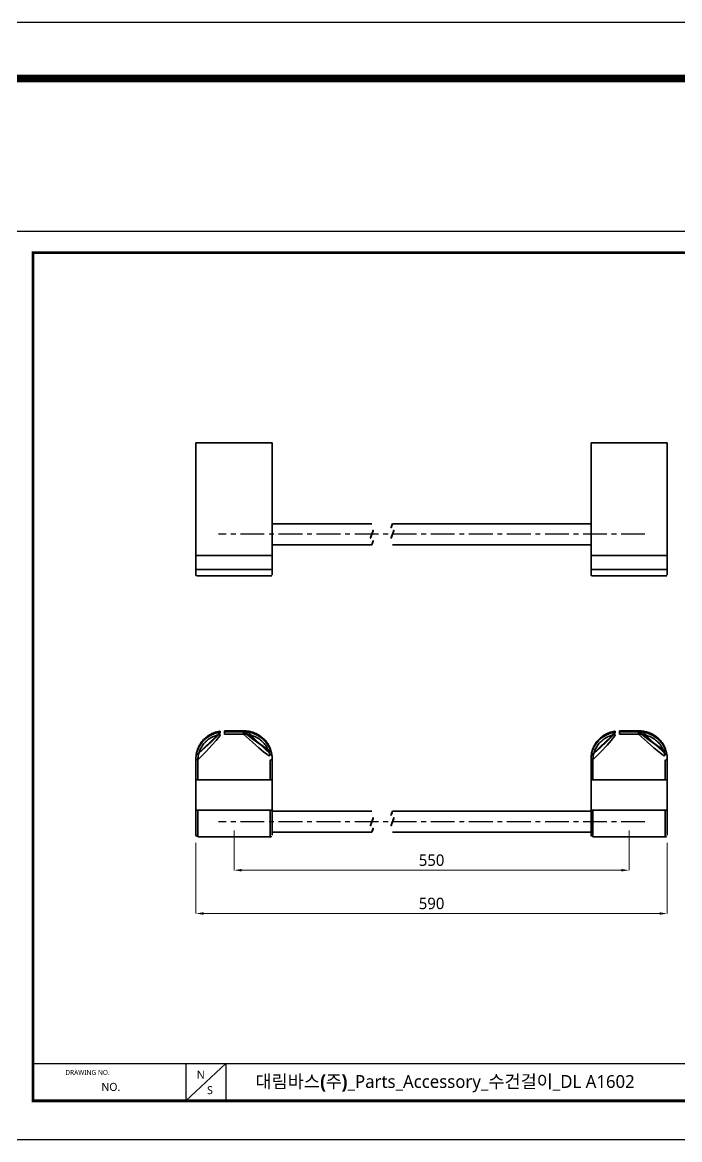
# Model space of a CAD drawing. Extents: x 16296660632 to 16296677481, y -37409620961 to -37409618123.
# Drawn here: x 16296676483 to 16296676828, y -37409618710 to -37409618123 of the extents above; entities that cross this region are included whole.
import ezdxf

# ---------------------------------------------------------------- set-up
doc = ezdxf.new("R2010")
doc.units = 0
doc.header["$LTSCALE"] = 10
doc.header["$MEASUREMENT"] = 0
doc.header["$PDMODE"] = 3
doc.header["$PDSIZE"] = -10
doc.linetypes.add('CENTER', pattern=[2, 1.25, -0.25, 0.25, -0.25])
doc.layers.get('0').update_dxf_attribs({"linetype": 'CONTINUOUS'})
doc.layers.get('DEFPOINTS').update_dxf_attribs({"linetype": 'CONTINUOUS'})
doc.layers.add('中心_', color=1, linetype='CENTER', true_color=0xff0000)
doc.layers.add('粗实线', color=7, linetype='CONTINUOUS', lineweight=35)
doc.styles.add('Daelim Dimension', font='')
doc.styles.get('Daelim Dimension').set_extended_font_data('NanumGothic')
doc.dimstyles.new('DEFAULT', dxfattribs={"dimscale": 2, "dimtxt": 2, "dimasz": 2, "dimexe": 0, "dimexo": 2, "dimgap": 1, "dimtad": 1, "dimdec": 1, "dimzin": 9, "dimdsep": 46, "dimtxsty": 'Daelim Dimension', "dimcen": 0.5, "dimclrd": 252, "dimclre": 252, "dimclrt": 3, "dimadec": 1, "dimazin": 0, "dimtfac": 1, "dimtdec": 1, "dimtix": 1, "dimtmove": 0, "dimatfit": 3, "dimfxl": 1, "dimtolj": 1, "dimtzin": 1, "dimlwd": 9, "dimlwe": 9, "dimarcsym": 0})

# ---------------------------------------------------------------- blocks, each defined once
blk = doc.blocks.new('*D23')
at = {"color": 5, "lineweight": 9, "ltscale": 0.5, "transparency": 16777216}
for p, q in [((16296676593.926149, -37409618547.7696), (16296676593.926149, -37409618568.64473)), ((16296676801.489401, -37409618547.7696), (16296676801.489401, -37409618568.64473)), ((16296676797.489401, -37409618568.64473), (16296676597.926149, -37409618568.64473))]:
    blk.add_line(p, q, dxfattribs=at)
at = {"color": 5, "ltscale": 0.5, "transparency": 16777216}
for points in [[(16296676597.926149, -37409618567.978073), (16296676597.926149, -37409618569.311394), (16296676593.926149, -37409618568.64473)], [(16296676797.489401, -37409618567.978073), (16296676797.489401, -37409618569.311394), (16296676801.489401, -37409618568.64473)]]:
    blk.add_solid(points, dxfattribs=at)
at = {"layer": 'DEFPOINTS', "color": 0, "ltscale": 0.5, "transparency": 16777216}
for p in [(16296676593.926149, -37409618543.7696), (16296676801.489401, -37409618543.7696), (16296676593.926149, -37409618568.64473)]:
    blk.add_point(p, dxfattribs=at)
at = {"color": 7, "ltscale": 0.5, "transparency": 16777216, "insert": (16296676697.707769, -37409618563.387222), "char_height": 6, "attachment_point": 5, "style": 'Daelim Dimension'}
blk.add_mtext('\\A1;550', dxfattribs=at)
blk = doc.blocks.new('*D27')
at = {"color": 5, "lineweight": 9, "ltscale": 0.5, "transparency": 16777216}
for p, q in [((16296676573.926149, -37409618554.16893), (16296676573.926149, -37409618591.383247)), ((16296676821.489401, -37409618554.16893), (16296676821.489401, -37409618591.383247)), ((16296676577.926149, -37409618591.383247), (16296676817.489401, -37409618591.383247))]:
    blk.add_line(p, q, dxfattribs=at)
at = {"color": 5, "ltscale": 0.5, "transparency": 16777216}
for points in [[(16296676577.926149, -37409618590.716583), (16296676577.926149, -37409618592.049911), (16296676573.926149, -37409618591.383247)], [(16296676817.489401, -37409618590.716583), (16296676817.489401, -37409618592.049911), (16296676821.489401, -37409618591.383247)]]:
    blk.add_solid(points, dxfattribs=at)
at = {"layer": 'DEFPOINTS', "color": 0, "ltscale": 0.5, "transparency": 16777216}
for p in [(16296676573.926149, -37409618550.16893), (16296676821.489401, -37409618550.16893), (16296676821.489401, -37409618591.383247)]:
    blk.add_point(p, dxfattribs=at)
at = {"color": 7, "ltscale": 0.5, "transparency": 16777216, "insert": (16296676697.707769, -37409618586.117149), "char_height": 6, "attachment_point": 5, "style": 'Daelim Dimension'}
blk.add_mtext('\\A1;590', dxfattribs=at)

msp = doc.modelspace()

# ---------------------------------------------------------------- linework, layer by layer
at = {"color": 5}
msp.add_line((16296676488.30303, -37409618670.210129), (16296677012.49032, -37409618670.210129), dxfattribs=at)
at = {"color": 5, "ltscale": 40}
for p, q in [((16296676568.653721, -37409618670.210129), (16296676568.653721, -37409618689.826469)), ((16296676568.653721, -37409618670.210129), (16296676568.653721, -37409618689.826469)), ((16296676589.648081, -37409618670.210129), (16296676568.653721, -37409618689.826469)), ((16296676589.648081, -37409618670.210129), (16296676568.653721, -37409618689.826469)), ((16296676589.648081, -37409618670.210129), (16296676589.648081, -37409618689.826469)), ((16296676589.648081, -37409618670.210129), (16296676589.648081, -37409618689.826469))]:
    msp.add_line(p, q, dxfattribs=at)
at = {"ltscale": 0.5}
for points in [[(16296675745.032089, -37409619395.241547), (16296677481.032089, -37409619395.241547), (16296677481.032089, -37409618123.241547), (16296675745.032089, -37409618123.241547)], [(16296676477.834841, -37409618710.177017), (16296677128.834841, -37409618710.177017), (16296677128.834841, -37409618233.177017), (16296676477.834841, -37409618233.177017)]]:
    msp.add_lwpolyline(points, close=True, dxfattribs=at)
at = {"color": 5, "linetype": 'ByBlock', "lineweight": 200}
for points, const_width in [([(16296675772.947269, -37409619340.775627), (16296677452.947269, -37409619340.775627), (16296677452.947269, -37409618152.775627), (16296675772.947269, -37409618152.775627)], 4), ([(16296676488.30303, -37409618689.752296), (16296677118.30303, -37409618689.752296), (16296677118.30303, -37409618244.252296), (16296676488.30303, -37409618244.252296)], 1.5)]:
    msp.add_lwpolyline(points, close=True, dxfattribs=dict(at, const_width=const_width))
at = {"layer": '中心_', "color": 1, "linetype": 'CENTER', "true_color": 0xff0000}
for p, q in [((16296676809.814119, -37409618392.143623), (16296676585.760019, -37409618392.143623)), ((16296676809.814119, -37409618543.169601), (16296676585.760019, -37409618543.169601))]:
    msp.add_line(p, q, dxfattribs=at)
at = {"layer": '粗实线', "linetype": 'Continuous'}
for p, q in [((16296676573.926149, -37409618344.143623), (16296676573.926149, -37409618413.53569)), ((16296676613.926149, -37409618344.143623), (16296676573.926149, -37409618344.143623)), ((16296676613.926149, -37409618344.143623), (16296676613.926149, -37409618413.53569)), ((16296676821.489401, -37409618344.143623), (16296676781.489401, -37409618344.143623)), ((16296676781.489401, -37409618344.143623), (16296676781.489401, -37409618413.53569)), ((16296676821.489401, -37409618344.143623), (16296676821.489401, -37409618413.53569)), ((16296676666.268169, -37409618386.643623), (16296676613.926149, -37409618386.643623)), ((16296676781.489401, -37409618386.643623), (16296676677.1458, -37409618386.643623)), ((16296676666.268169, -37409618397.643623), (16296676613.926149, -37409618397.643623)), ((16296676781.489401, -37409618397.643623), (16296676677.1458, -37409618397.643623)), ((16296676613.926149, -37409618403.318047), (16296676573.926149, -37409618403.318047)), ((16296676821.489401, -37409618403.318047), (16296676781.489401, -37409618403.318047)), ((16296676588.926149, -37409618495.393677), (16296676598.926149, -37409618495.393677)), ((16296676588.926149, -37409618497.170128), (16296676588.926149, -37409618495.393677)), ((16296676588.926149, -37409618495.42775), (16296676598.926149, -37409618495.42775)), ((16296676588.926149, -37409618495.945389), (16296676598.926149, -37409618495.945389)), ((16296676588.926149, -37409618497.170128), (16296676598.926149, -37409618497.170128)), ((16296676598.926149, -37409618495.393677), (16296676598.926149, -37409618497.170128)), ((16296676796.489401, -37409618495.393677), (16296676806.489401, -37409618495.393677)), ((16296676796.489401, -37409618497.170128), (16296676796.489401, -37409618495.393677)), ((16296676796.489401, -37409618495.42775), (16296676806.489401, -37409618495.42775)), ((16296676796.489401, -37409618495.945389), (16296676806.489401, -37409618495.945389)), ((16296676796.489401, -37409618497.170128), (16296676806.489401, -37409618497.170128)), ((16296676806.489401, -37409618495.393677), (16296676806.489401, -37409618497.170128)), ((16296676573.926149, -37409618550.16893), (16296676573.926149, -37409618509.856628)), ((16296676573.93145, -37409618509.496887), (16296676573.926161, -37409618509.856621)), ((16296676573.972601, -37409618508.770203), (16296676573.93145, -37409618509.496887)), ((16296676574.013491, -37409618508.351784), (16296676573.972601, -37409618508.770203)), ((16296676574.01347, -37409618508.351784), (16296676574.01306, -37409618508.359192)), ((16296676613.87719, -37409618508.740471), (16296676613.8388, -37409618508.351784)), ((16296676613.83882, -37409618508.351784), (16296676613.839239, -37409618508.359192)), ((16296676613.919991, -37409618509.468674), (16296676613.87719, -37409618508.740471)), ((16296676613.92613, -37409618509.856613), (16296676613.919991, -37409618509.468674)), ((16296676613.926149, -37409618509.856628), (16296676613.926149, -37409618550.16893)), ((16296676781.489401, -37409618550.16893), (16296676781.489401, -37409618509.856628)), ((16296676781.494699, -37409618509.496887), (16296676781.48942, -37409618509.856621)), ((16296676781.53586, -37409618508.770203), (16296676781.494699, -37409618509.496887)), ((16296676781.57675, -37409618508.351784), (16296676781.53586, -37409618508.770203)), ((16296676781.576731, -37409618508.351784), (16296676781.576309, -37409618508.359192)), ((16296676821.440439, -37409618508.740471), (16296676821.40206, -37409618508.351784)), ((16296676821.402081, -37409618508.351784), (16296676821.402491, -37409618508.359192)), ((16296676821.48325, -37409618509.468674), (16296676821.440439, -37409618508.740471)), ((16296676821.48938, -37409618509.856613), (16296676821.48325, -37409618509.468674)), ((16296676821.489401, -37409618509.856628), (16296676821.489401, -37409618550.16893)), ((16296676574.926149, -37409618521.16893), (16296676574.926149, -37409618510.693092)), ((16296676612.926149, -37409618510.693092), (16296676612.926149, -37409618521.16893)), ((16296676782.489401, -37409618521.16893), (16296676782.489401, -37409618510.693092)), ((16296676820.489401, -37409618510.693092), (16296676820.489401, -37409618521.16893)), ((16296676613.926149, -37409618521.16893), (16296676573.926149, -37409618521.16893)), ((16296676821.489401, -37409618521.16893), (16296676781.489401, -37409618521.16893)), ((16296676573.926149, -37409618537.16893), (16296676613.926149, -37409618537.16893)), ((16296676574.926149, -37409618537.16893), (16296676574.926149, -37409618551.16893)), ((16296676612.926149, -37409618537.16893), (16296676612.926149, -37409618551.16893)), ((16296676666.268169, -37409618537.669601), (16296676613.926149, -37409618537.669601)), ((16296676781.489401, -37409618537.669601), (16296676677.1458, -37409618537.669601)), ((16296676781.489401, -37409618537.16893), (16296676821.489401, -37409618537.16893)), ((16296676782.489401, -37409618537.16893), (16296676782.489401, -37409618551.16893)), ((16296676820.489401, -37409618537.16893), (16296676820.489401, -37409618551.16893)), ((16296676574.926149, -37409618551.16893), (16296676612.926149, -37409618551.16893)), ((16296676666.268169, -37409618548.669601), (16296676613.926149, -37409618548.669601)), ((16296676781.489401, -37409618548.669601), (16296676677.1458, -37409618548.669601)), ((16296676782.489401, -37409618551.16893), (16296676820.489401, -37409618551.16893))]:
    msp.add_line(p, q, dxfattribs=at)
at = {"layer": '粗实线'}
for p, q in [((16296676613.926149, -37409618410.750214), (16296676573.926149, -37409618410.750214)), ((16296676821.489401, -37409618410.750214), (16296676781.489401, -37409618410.750214)), ((16296676613.426149, -37409618414.03569), (16296676574.426149, -37409618414.03569)), ((16296676820.989401, -37409618414.03569), (16296676781.989401, -37409618414.03569))]:
    msp.add_line(p, q, dxfattribs=at)
for centre, radius, start, end in [((16296676661.50503, -37409618389.393623), 5.5, 330.000014923, 29.999985077), ((16296676681.908939, -37409618389.393623), 5.5, 150.000014923, 209.999985077), ((16296676672.38266, -37409618389.393623), 5.5, 330.000014923, 29.999985077), ((16296676671.031309, -37409618394.893623), 5.5, 150.000014923, 209.999985077), ((16296676661.50503, -37409618394.893623), 5.5, 330.000014923, 29.999985077), ((16296676681.908939, -37409618394.893623), 5.5, 150.000014923, 209.999985077), ((16296676574.426149, -37409618413.53569), 0.5, 180, 270), ((16296676613.426149, -37409618413.53569), 0.5, 270, 0), ((16296676781.989401, -37409618413.53569), 0.5, 180, 270), ((16296676820.989401, -37409618413.53569), 0.5, 270, 0), ((16296676661.50503, -37409618540.419601), 5.5, 330.000014923, 29.999985077), ((16296676681.908939, -37409618540.419601), 5.5, 150.000014923, 209.999985077), ((16296676672.38266, -37409618540.419601), 5.5, 330.000014923, 29.999985077), ((16296676671.031309, -37409618545.919601), 5.5, 150.000014923, 209.999985077), ((16296676661.50503, -37409618545.919601), 5.5, 330.000014923, 29.999985077), ((16296676681.908939, -37409618545.919601), 5.5, 150.000014923, 209.999985077)]:
    msp.add_arc(centre, radius, start, end, dxfattribs=at)
at = {"layer": '粗实线', "linetype": 'Continuous'}
for centre, radius, start, end in [((16296676586.2017, -37409618509.858276), 12.275552, 178.108621699, 179.992131622), ((16296676587.87816, -37409618510.434593), 13.952014, 177.642754311, 179.998688604), ((16296676587.274019, -37409618509.892593), 13.348421, 175.384578873, 178.113434745), ((16296676587.97773, -37409618510.439552), 14.051701, 171.475097407, 177.639255718), ((16296676588.49823, -37409618509.984154), 14.576036, 173.599321978, 175.413084979), ((16296676599.890369, -37409618510.437569), 14.035772, 0.013551095, 8.5262157), ((16296676599.18544, -37409618510.000519), 14.745423, 4.66936577, 6.390999237), ((16296676600.309481, -37409618509.908051), 13.617591, 1.99153894, 4.666298208), ((16296676601.472919, -37409618509.861183), 12.453224, 0.02098234, 1.962230825), ((16296676793.76495, -37409618509.858276), 12.275552, 178.108621699, 179.992131622), ((16296676795.44142, -37409618510.434593), 13.952014, 177.642754311, 179.998688604), ((16296676794.837271, -37409618509.892593), 13.348421, 175.384578873, 178.113434745), ((16296676795.540979, -37409618510.439552), 14.051701, 171.475097407, 177.639255718), ((16296676796.061489, -37409618509.984154), 14.576036, 173.599321978, 175.413084979), ((16296676807.45363, -37409618510.437569), 14.035772, 0.013551095, 8.5262157), ((16296676806.748699, -37409618510.000519), 14.745423, 4.66936577, 6.390999237), ((16296676807.87274, -37409618509.908051), 13.617591, 1.99153894, 4.666298208), ((16296676809.03618, -37409618509.861183), 12.453224, 0.02098234, 1.962230825), ((16296676574.926149, -37409618550.168922), 1, 180.000437132, 270), ((16296676612.926149, -37409618550.16893), 1, 270, 0), ((16296676782.489401, -37409618550.168922), 1, 180.000437132, 270), ((16296676820.489401, -37409618550.16893), 1, 270, 0)]:
    msp.add_arc(centre, radius, start, end, dxfattribs=at)
for points, knots in [([(16296676574.01306, -37409618508.359192), (16296676574.111309, -37409618507.481392), (16296676574.476049, -37409618505.736923), (16296676575.5049, -37409618503.266937), (16296676576.98164, -37409618501.018944), (16296676578.85627, -37409618499.069023), (16296676581.065769, -37409618497.481453), (16296676583.53657, -37409618496.308708), (16296676586.18531, -37409618495.589317), (16296676588.013241, -37409618495.42775), (16296676588.926149, -37409618495.42775)], [0, 0, 0, 0, 0.1228396211, 0.246117528, 0.3700405444, 0.4947277093, 0.6201957613, 0.7463587449, 0.8730408377, 1, 1, 1, 1]), ([(16296676574.01347, -37409618508.351784), (16296676574.11204, -37409618507.47113), (16296676574.477619, -37409618505.721413), (16296676575.50831, -37409618503.244476), (16296676576.986811, -37409618500.991272), (16296676578.86253, -37409618499.037941), (16296676581.072041, -37409618497.448486), (16296676583.54163, -37409618496.274933), (16296676586.188129, -37409618495.555267), (16296676588.014271, -37409618495.393677), (16296676588.926149, -37409618495.393677)], [0, 0, 0, 0, 0.1231293714, 0.2466358202, 0.370699131, 0.4954237321, 0.6208265057, 0.746834584, 0.8732962203, 1, 1, 1, 1]), ([(16296676574.08127, -37409618508.356583), (16296676574.209061, -37409618507.504013), (16296676574.62434, -37409618505.815536), (16296676575.70056, -37409618503.43689), (16296676577.196239, -37409618501.280457), (16296676579.063681, -37409618499.415604), (16296676581.243071, -37409618497.900841), (16296676583.66544, -37409618496.783546), (16296676586.25308, -37409618496.099113), (16296676588.03581, -37409618495.945389), (16296676588.926149, -37409618495.945389)], [0, 0, 0, 0, 0.1228689146, 0.2461706915, 0.3701356992, 0.4948496903, 0.6203241668, 0.7464599816, 0.8731059137, 1, 1, 1, 1]), ([(16296676574.926149, -37409618510.693092), (16296676574.926149, -37409618509.809143), (16296676575.10722, -37409618508.033623), (16296676575.910971, -37409618505.47876), (16296676577.215389, -37409618503.124527), (16296676578.96953, -37409618501.062851), (16296676581.105169, -37409618499.372124), (16296676583.54026, -37409618498.116669), (16296676586.180099, -37409618497.343964), (16296676588.01161, -37409618497.170128), (16296676588.926149, -37409618497.170128)], [0, 0, 0, 0, 0.1228664984, 0.2460618417, 0.3698620217, 0.4944480173, 0.6198791709, 0.7460862592, 0.8728840076, 1, 1, 1, 1]), ([(16296676598.926149, -37409618495.42775), (16296676599.83905, -37409618495.42775), (16296676601.666981, -37409618495.589317), (16296676604.31572, -37409618496.308708), (16296676606.78652, -37409618497.481453), (16296676608.996019, -37409618499.069023), (16296676610.870649, -37409618501.018944), (16296676612.347389, -37409618503.266937), (16296676613.37624, -37409618505.736923), (16296676613.74098, -37409618507.481392), (16296676613.839239, -37409618508.359192)], [0, 0, 0, 0, 0.1269591623, 0.2536412551, 0.3798042387, 0.5052722907, 0.6299594556, 0.753882472, 0.8771603789, 1, 1, 1, 1]), ([(16296676598.926149, -37409618495.945389), (16296676599.816481, -37409618495.945389), (16296676601.599211, -37409618496.099113), (16296676604.18685, -37409618496.783546), (16296676606.609221, -37409618497.900841), (16296676608.78861, -37409618499.415604), (16296676610.65605, -37409618501.280457), (16296676612.151739, -37409618503.43689), (16296676613.227949, -37409618505.815536), (16296676613.64323, -37409618507.504013), (16296676613.771021, -37409618508.356583)], [0, 0, 0, 0, 0.1268940863, 0.2535400184, 0.3796758332, 0.5051503097, 0.6298643008, 0.7538293085, 0.8771310854, 1, 1, 1, 1]), ([(16296676598.926149, -37409618497.170128), (16296676599.840679, -37409618497.170128), (16296676601.672199, -37409618497.343964), (16296676604.312031, -37409618498.116669), (16296676606.747129, -37409618499.372124), (16296676608.882759, -37409618501.062851), (16296676610.6369, -37409618503.124527), (16296676611.94132, -37409618505.47876), (16296676612.74507, -37409618508.033623), (16296676612.926149, -37409618509.809143), (16296676612.926149, -37409618510.693092)], [0, 0, 0, 0, 0.1271159922, 0.2539137405, 0.3801208288, 0.5055519824, 0.630137978, 0.7539381581, 0.8771335014, 1, 1, 1, 1]), ([(16296676613.83882, -37409618508.351784), (16296676613.74025, -37409618507.47113), (16296676613.37467, -37409618505.721413), (16296676612.343981, -37409618503.244476), (16296676610.86548, -37409618500.991272), (16296676608.989759, -37409618499.037941), (16296676606.780251, -37409618497.448486), (16296676604.310659, -37409618496.274933), (16296676601.66416, -37409618495.555267), (16296676599.83803, -37409618495.393677), (16296676598.926149, -37409618495.393677)], [0, 0, 0, 0, 0.1231293715, 0.2466358202, 0.370699131, 0.4954237322, 0.6208265057, 0.746834584, 0.8732962203, 1, 1, 1, 1]), ([(16296676781.576309, -37409618508.359192), (16296676781.67457, -37409618507.481392), (16296676782.03931, -37409618505.736923), (16296676783.068159, -37409618503.266937), (16296676784.544901, -37409618501.018944), (16296676786.419531, -37409618499.069023), (16296676788.62903, -37409618497.481453), (16296676791.099831, -37409618496.308708), (16296676793.748569, -37409618495.589317), (16296676795.57649, -37409618495.42775), (16296676796.489401, -37409618495.42775)], [0, 0, 0, 0, 0.1228396211, 0.246117528, 0.3700405444, 0.4947277093, 0.6201957613, 0.7463587449, 0.8730408377, 1, 1, 1, 1]), ([(16296676781.576731, -37409618508.351784), (16296676781.675301, -37409618507.47113), (16296676782.04088, -37409618505.721413), (16296676783.071569, -37409618503.244476), (16296676784.55006, -37409618500.991272), (16296676786.425791, -37409618499.037941), (16296676788.63529, -37409618497.448486), (16296676791.104891, -37409618496.274933), (16296676793.75139, -37409618495.555267), (16296676795.57752, -37409618495.393677), (16296676796.489401, -37409618495.393677)], [0, 0, 0, 0, 0.1231293714, 0.2466358202, 0.370699131, 0.4954237321, 0.6208265057, 0.746834584, 0.8732962203, 1, 1, 1, 1]), ([(16296676781.644529, -37409618508.356583), (16296676781.77232, -37409618507.504013), (16296676782.187599, -37409618505.815536), (16296676783.263809, -37409618503.43689), (16296676784.759501, -37409618501.280457), (16296676786.62694, -37409618499.415604), (16296676788.80632, -37409618497.900841), (16296676791.228689, -37409618496.783546), (16296676793.816339, -37409618496.099113), (16296676795.59907, -37409618495.945389), (16296676796.489401, -37409618495.945389)], [0, 0, 0, 0, 0.1228689146, 0.2461706915, 0.3701356992, 0.4948496903, 0.6203241668, 0.7464599816, 0.8731059137, 1, 1, 1, 1]), ([(16296676782.489401, -37409618510.693092), (16296676782.489401, -37409618509.809143), (16296676782.670469, -37409618508.033623), (16296676783.47423, -37409618505.47876), (16296676784.77865, -37409618503.124527), (16296676786.53278, -37409618501.062851), (16296676788.668421, -37409618499.372124), (16296676791.103519, -37409618498.116669), (16296676793.743349, -37409618497.343964), (16296676795.574869, -37409618497.170128), (16296676796.489401, -37409618497.170128)], [0, 0, 0, 0, 0.1228664984, 0.2460618417, 0.3698620217, 0.4944480173, 0.6198791709, 0.7460862592, 0.8728840076, 1, 1, 1, 1]), ([(16296676806.489401, -37409618495.42775), (16296676807.402309, -37409618495.42775), (16296676809.23024, -37409618495.589317), (16296676811.878969, -37409618496.308708), (16296676814.34977, -37409618497.481453), (16296676816.559271, -37409618499.069023), (16296676818.433901, -37409618501.018944), (16296676819.910641, -37409618503.266937), (16296676820.939489, -37409618505.736923), (16296676821.304239, -37409618507.481392), (16296676821.402491, -37409618508.359192)], [0, 0, 0, 0, 0.1269591623, 0.2536412551, 0.3798042387, 0.5052722907, 0.6299594556, 0.753882472, 0.8771603789, 1, 1, 1, 1]), ([(16296676806.489401, -37409618495.945389), (16296676807.37974, -37409618495.945389), (16296676809.16246, -37409618496.099113), (16296676811.750111, -37409618496.783546), (16296676814.17248, -37409618497.900841), (16296676816.35187, -37409618499.415604), (16296676818.219311, -37409618501.280457), (16296676819.714991, -37409618503.43689), (16296676820.791201, -37409618505.815536), (16296676821.20649, -37409618507.504013), (16296676821.33428, -37409618508.356583)], [0, 0, 0, 0, 0.1268940863, 0.2535400184, 0.3796758332, 0.5051503097, 0.6298643008, 0.7538293085, 0.8771310854, 1, 1, 1, 1]), ([(16296676806.489401, -37409618497.170128), (16296676807.403931, -37409618497.170128), (16296676809.235451, -37409618497.343964), (16296676811.87528, -37409618498.116669), (16296676814.310381, -37409618499.372124), (16296676816.44602, -37409618501.062851), (16296676818.20015, -37409618503.124527), (16296676819.50458, -37409618505.47876), (16296676820.308331, -37409618508.033623), (16296676820.489401, -37409618509.809143), (16296676820.489401, -37409618510.693092)], [0, 0, 0, 0, 0.1271159922, 0.2539137405, 0.3801208288, 0.5055519824, 0.630137978, 0.7539381581, 0.8771335014, 1, 1, 1, 1]), ([(16296676821.402081, -37409618508.351784), (16296676821.303499, -37409618507.47113), (16296676820.93792, -37409618505.721413), (16296676819.90723, -37409618503.244476), (16296676818.42874, -37409618500.991272), (16296676816.55302, -37409618499.037941), (16296676814.34351, -37409618497.448486), (16296676811.873911, -37409618496.274933), (16296676809.227409, -37409618495.555267), (16296676807.401279, -37409618495.393677), (16296676806.489401, -37409618495.393677)], [0, 0, 0, 0, 0.1231293715, 0.2466358202, 0.370699131, 0.4954237322, 0.6208265057, 0.746834584, 0.8732962203, 1, 1, 1, 1]), ([(16296676573.926149, -37409618510.434273), (16296676573.926149, -37409618510.475906), (16296676573.99649, -37409618510.536957), (16296676574.1015, -37409618510.582901), (16296676574.226801, -37409618510.621742), (16296676574.376579, -37409618510.652344), (16296676574.612301, -37409618510.684357), (16296676574.79842, -37409618510.693092), (16296676574.926149, -37409618510.693092)], [0, 0, 0, 0, 0.1166766517, 0.212652027, 0.3343730284, 0.4790033758, 0.6420890248, 1, 1, 1, 1]), ([(16296676613.926149, -37409618510.434273), (16296676613.926149, -37409618510.475906), (16296676613.855801, -37409618510.536957), (16296676613.75079, -37409618510.582901), (16296676613.6255, -37409618510.621742), (16296676613.47571, -37409618510.652344), (16296676613.24, -37409618510.684357), (16296676613.053869, -37409618510.693092), (16296676612.926149, -37409618510.693092)], [0, 0, 0, 0, 0.1166766517, 0.212652027, 0.3343730284, 0.4790033758, 0.6420890248, 1, 1, 1, 1]), ([(16296676781.489401, -37409618510.434273), (16296676781.489401, -37409618510.475906), (16296676781.55975, -37409618510.536957), (16296676781.664749, -37409618510.582901), (16296676781.790051, -37409618510.621742), (16296676781.93984, -37409618510.652344), (16296676782.17555, -37409618510.684357), (16296676782.36167, -37409618510.693092), (16296676782.489401, -37409618510.693092)], [0, 0, 0, 0, 0.1166766517, 0.212652027, 0.3343730284, 0.4790033758, 0.6420890248, 1, 1, 1, 1]), ([(16296676821.489401, -37409618510.434273), (16296676821.489401, -37409618510.475906), (16296676821.41906, -37409618510.536957), (16296676821.314051, -37409618510.582901), (16296676821.188749, -37409618510.621742), (16296676821.038971, -37409618510.652344), (16296676820.803249, -37409618510.684357), (16296676820.61713, -37409618510.693092), (16296676820.489401, -37409618510.693092)], [0, 0, 0, 0, 0.1166766517, 0.212652027, 0.3343730284, 0.4790033758, 0.6420890248, 1, 1, 1, 1])]:
    msp.add_open_spline(points, degree=3, knots=knots, dxfattribs=at)

# ---------------------------------------------------------------- texts
at = {"color": 5, "ltscale": 40, "style": 'Daelim Dimension'}
msp.add_text('DRAWING NO.', height=2.56901127, dxfattribs=at).set_placement((16296676505.27594, -37409618676.144814))
at = {"attachment_point": 1, "style": 'Daelim Dimension'}
for s, insert, char_height, width in [('N', (16296676574.363911, -37409618673.88784), 4.204124, 5.86731056), ('NO.', (16296676524.246321, -37409618680.346573), 4.2041236, 26.37394471), ('S', (16296676579.77006, -37409618682.065361), 4.204124, 5.86731056)]:
    msp.add_mtext(s, dxfattribs=dict(at, insert=insert, char_height=char_height, width=width))
at = {"color": 2, "insert": (16296676605.175289, -37409618676.256248), "char_height": 6.75662715, "width": 260.66283526, "attachment_point": 1, "style": 'Daelim Dimension'}
msp.add_mtext('{\\fPretendard Variable SemiBold|b0|i0|c129|p2;대림바스(주)}_Parts_Accessory_{\\fGulim|b0|i0|c129|p50;수건걸이}_DL A1602', dxfattribs=at)

# ---------------------------------------------------------------- dimensions: what is measured, and where the dimension line sits
at = {"ltscale": 0.5}
for base, p1, p2, text, override, picture, middle in [((16296676593.926149, -37409618568.64473), (16296676801.489401, -37409618543.7696), (16296676593.926149, -37409618543.7696), '550', {"dimtxt": 3, "dimclrd": 5, "dimclre": 5, "dimclrt": 7}, '*D23', (16296676697.707769, -37409618568.64473)), ((16296676821.489401, -37409618591.383247), (16296676573.926149, -37409618550.16893), (16296676821.489401, -37409618550.16893), '590', {"dimtxt": 3, "dimdec": 0, "dimclrd": 5, "dimclre": 5, "dimclrt": 7}, '*D27', (16296676697.707769, -37409618591.383247))]:
    dim = msp.add_linear_dim(base=base, p1=p1, p2=p2, text=text, dimstyle='DEFAULT', override=override, dxfattribs=at)
    dim.commit()
    dim.dimension.update_dxf_attribs({"geometry": picture, "text_midpoint": middle, "dimtype": 160})

doc.saveas('drawing.dxf')
